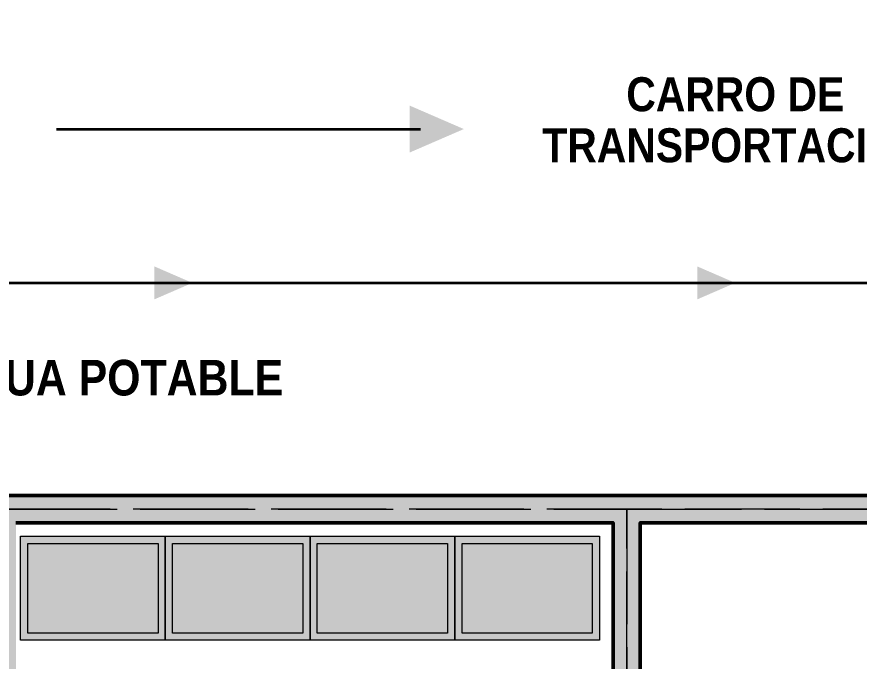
# Model space of a CAD drawing. Header units: metres. Extents: x 0 to 115, y 0 to 64.
# Drawn here: x 35.26 to 44.57, y 26.92 to 34.04 of the extents above; entities that cross this region are included whole.
import ezdxf

# ---------------------------------------------------------------- set-up
doc = ezdxf.new("R2010")
doc.units = ezdxf.units.M
doc.linetypes.add('DASHED', pattern=[1.524, 1.27, -0.254])
doc.layers.add('A-AREA', color=8, linetype='DASHED', lineweight=13, plot=False)
for name, color, linetype, lineweight in [('A-MOBILIARIO', 9, 'Continuous', 18), ('A-MOBILIARIO-RELLENO', 9, 'Continuous', 0), ('A-MURO', 7, 'Continuous', 50)]:
    doc.layers.add(name, color=color, linetype=linetype, lineweight=lineweight)
for name, color, linetype, lineweight, true_color in [('A-MURO-RELLENO', 8, 'Continuous', 0, 0x8d949b), ('P-AGUA-POTABLE', 3, 'Continuous', 35, 0x3aa84f), ('P-PROCESO', 5, 'Continuous', 35, 0x1d4ed8)]:
    doc.layers.add(name, color=color, linetype=linetype, lineweight=lineweight, true_color=true_color)
doc.styles.add('PLANO_N', font='arialbd.ttf')

msp = doc.modelspace()

# ---------------------------------------------------------------- hatches: boundary and pattern name
at = {"layer": 'A-MOBILIARIO-RELLENO', "true_color": 0xdfe5ea}
h = msp.add_hatch(color=7, dxfattribs=at)
h.dxf.hatch_style = 1
h.paths.add_polyline_path([(35.3, 28.3), (36.9, 28.3), (36.9, 27.15), (35.3, 27.15)])
h = msp.add_hatch(color=7, dxfattribs=at)
h.dxf.hatch_style = 1
h.paths.add_polyline_path([(36.9, 28.3), (38.5, 28.3), (38.5, 27.15), (36.9, 27.15)])
h = msp.add_hatch(color=7, dxfattribs=at)
h.dxf.hatch_style = 1
h.paths.add_polyline_path([(38.5, 28.3), (40.1, 28.3), (40.1, 27.15), (38.5, 27.15)])
h = msp.add_hatch(color=7, dxfattribs=at)
h.dxf.hatch_style = 1
h.paths.add_polyline_path([(40.1, 28.3), (41.7, 28.3), (41.7, 27.15), (40.1, 27.15)])
at = {"layer": 'A-MURO-RELLENO', "true_color": 0x8d949b}
h = msp.add_hatch(color=8, dxfattribs=at)
h.dxf.hatch_style = 1
h.paths.add_polyline_path([(32.765, 20.05), (32.765, 22.265), (32.2, 22.265), (32.2, 22.135), (32.635, 22.135), (32.635, 20.05), (28.25, 20.05), (28.25, 22.135), (31.2, 22.135), (31.2, 22.265), (28.25, 22.265), (28.25, 28.45), (34.95, 28.45), (34.95, 20.05), (34.8, 20.05), (34.8, 19.75), (35.4, 19.75), (35.4, 20.05), (35.25, 20.05), (35.25, 28.45), (41.85, 28.45), (41.85, 22.265), (39, 22.265), (39, 22.135), (41.85, 22.135), (41.85, 20.05), (37.565, 20.05), (37.565, 22.135), (38, 22.135), (38, 22.265), (37.435, 22.265), (37.435, 20.05), (37.25, 20.05), (37.25, 19.75), (41.85, 19.75), (41.85, 19.2), (42.15, 19.2), (42.15, 28.45), (45.2, 28.45), (45.2, 28.75), (27.95, 28.75), (27.95, 19.6), (28.25, 19.6), (28.25, 19.75), (32.95, 19.75), (32.95, 20.05)])

# ---------------------------------------------------------------- linework, layer by layer
at = {"layer": 'A-AREA'}
for points in [[(3, 34.35), (100.3, 34.35), (100.3, 28.6), (3, 28.6)], [(35.1, 28.6), (42, 28.6), (42, 19.9), (35.1, 19.9)], [(42, 28.6), (54.3, 28.6), (54.3, 14.45), (42, 14.45)]]:
    msp.add_lwpolyline(points, close=True, dxfattribs=at)
at = {"layer": 'A-MOBILIARIO'}
for points in [[(35.3, 28.3), (36.9, 28.3), (36.9, 27.15), (35.3, 27.15)], [(36.9, 28.3), (38.5, 28.3), (38.5, 27.15), (36.9, 27.15)], [(38.5, 28.3), (40.1, 28.3), (40.1, 27.15), (38.5, 27.15)], [(40.1, 28.3), (41.7, 28.3), (41.7, 27.15), (40.1, 27.15)], [(35.38, 28.22), (36.82, 28.22), (36.82, 27.23), (35.38, 27.23)], [(36.98, 28.22), (38.42, 28.22), (38.42, 27.23), (36.98, 27.23)], [(38.58, 28.22), (40.02, 28.22), (40.02, 27.23), (38.58, 27.23)], [(40.18, 28.22), (41.62, 28.22), (41.62, 27.23), (40.18, 27.23)]]:
    msp.add_lwpolyline(points, close=True, dxfattribs=at)
at = {"layer": 'A-MURO'}
for points in [[(45.2, 28.75), (27.95, 28.75)], [(35.25, 28.45), (41.85, 28.45), (41.85, 22.265), (39, 22.265), (39, 22.135), (41.85, 22.135), (41.85, 20.05), (37.565, 20.05), (37.565, 22.135), (38, 22.135), (38, 22.265), (37.435, 22.265), (37.435, 20.05), (37.25, 20.05), (37.25, 19.75), (41.85, 19.75), (41.85, 19.2), (42.15, 19.2), (42.15, 28.45), (45.2, 28.45)]]:
    msp.add_lwpolyline(points, dxfattribs=at)
at = {"layer": 'P-AGUA-POTABLE'}
msp.add_lwpolyline([(7.2, 31.1), (93.8, 31.1), (93.8, 29.68)], dxfattribs=at)
for points in [[(37.2, 31.1), (36.78, 30.918), (36.78, 31.282)], [(43.2, 31.1), (42.78, 30.918), (42.78, 31.282)]]:
    msp.add_solid(points, dxfattribs=at)
at = {"layer": 'P-PROCESO'}
msp.add_lwpolyline([(35.7, 32.8), (39.72, 32.8)], dxfattribs=at)
msp.add_solid([(40.2, 32.8), (39.6, 32.54), (39.6, 33.06)], dxfattribs=at)

# ---------------------------------------------------------------- texts
at = {"layer": 'P-AGUA-POTABLE', "true_color": 0x22803a, "insert": (34.8, 30.05), "char_height": 0.3938, "attachment_point": 5, "line_spacing_factor": 0.9, "style": 'PLANO_N'}
msp.add_mtext('\\W0.86;TUBERÍA DE AGUA POTABLE', dxfattribs=at)
at = {"layer": 'P-PROCESO', "true_color": 0x1e3fae, "insert": (43.2, 32.9), "char_height": 0.3759, "attachment_point": 5, "line_spacing_factor": 0.9, "style": 'PLANO_N'}
msp.add_mtext('\\W0.86;CARRO DE\\PTRANSPORTACIÓN', dxfattribs=at)

doc.saveas('drawing.dxf')
